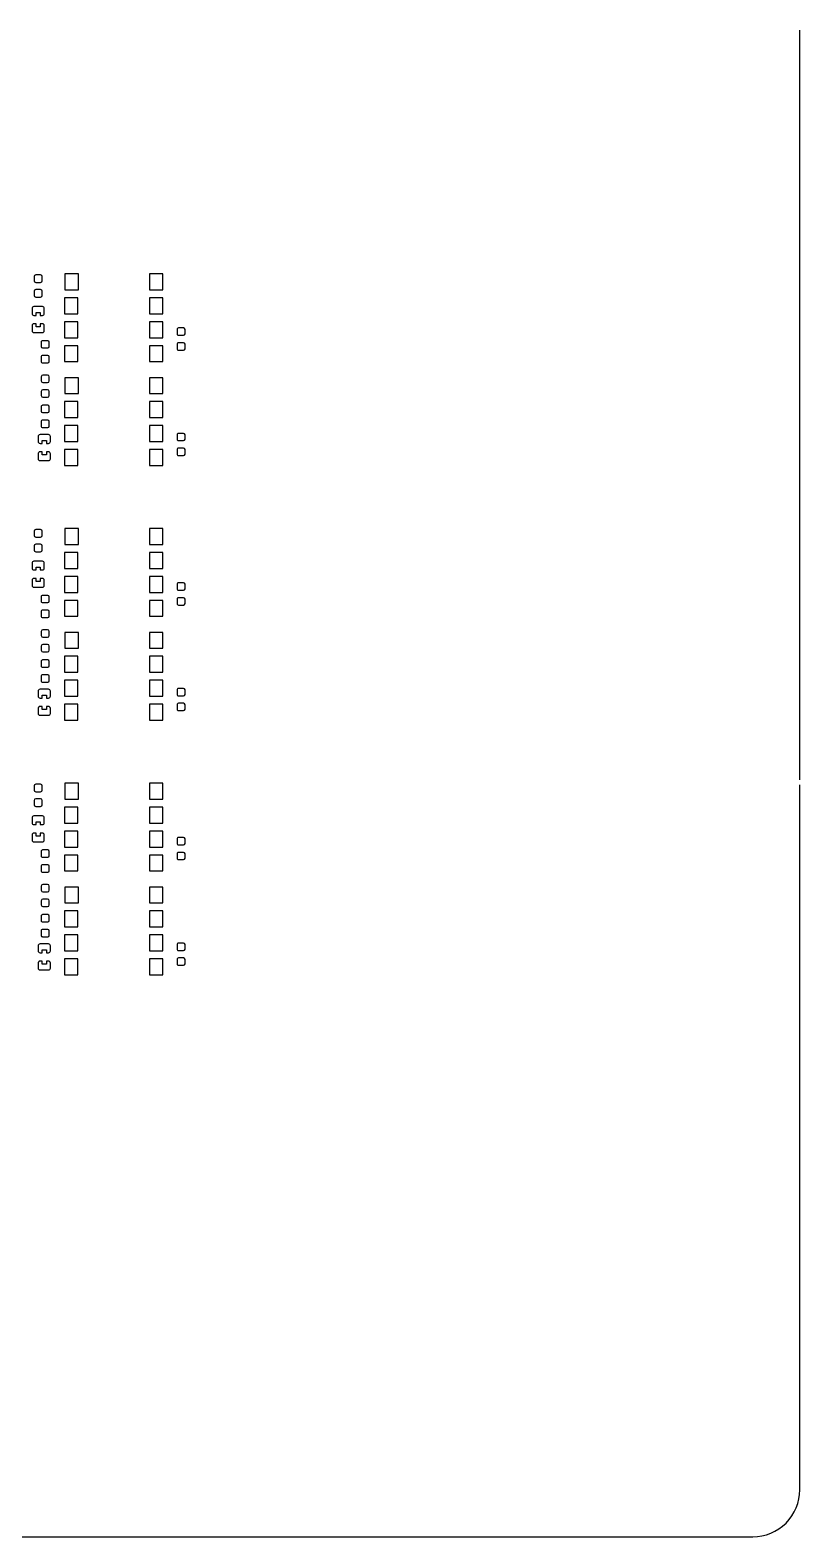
# Model space of a CAD drawing. Extents: x -210 to 210, y -160 to 160.
# Drawn here: x 128.4 to 210, y -160 to -0.2 of the extents above; entities that cross this region are included whole.
import ezdxf

# ---------------------------------------------------------------- set-up
doc = ezdxf.new("R2010")
doc.units = 0
doc.header["$MEASUREMENT"] = 0
doc.layers.get('0').update_dxf_attribs({"linetype": 'CONTINUOUS'})

msp = doc.modelspace()

# ---------------------------------------------------------------- linework, layer by layer
for points in [[(209.99998, -79.749985), (209.99998, -0.25)], [(133.515, -26.1), (132.09499, -26.1), (132.09499, -26.1), (132.09499, -27.78), (132.09499, -27.78), (133.515, -27.78), (133.515, -27.78), (133.515, -26.1)], [(142.465, -26.1), (141.045, -26.1), (141.045, -26.1), (141.045, -27.78), (141.045, -27.78), (142.465, -27.78), (142.465, -27.78), (142.465, -26.1)], [(133.45499, -28.64), (132.035, -28.64), (132.035, -28.64), (132.035, -30.32), (132.035, -30.32), (133.45499, -30.32), (133.45499, -30.32), (133.45499, -28.64)], [(142.465, -28.64), (141.045, -28.64), (141.045, -28.64), (141.045, -30.32), (141.045, -30.32), (142.465, -30.32), (142.465, -30.32), (142.465, -28.64)], [(133.45499, -31.18), (132.035, -31.18), (132.035, -31.18), (132.035, -32.86), (132.035, -32.86), (133.45499, -32.86), (133.45499, -32.86), (133.45499, -31.18)], [(142.465, -31.18), (141.045, -31.18), (141.045, -31.18), (141.045, -32.86), (141.045, -32.86), (142.465, -32.86), (142.465, -32.86), (142.465, -31.18)], [(133.45499, -33.720002), (132.035, -33.720002), (132.035, -33.720002), (132.035, -35.4), (132.035, -35.4), (133.45499, -35.4), (133.45499, -35.4), (133.45499, -33.720002)], [(142.465, -33.720002), (141.045, -33.720002), (141.045, -33.720002), (141.045, -35.4), (141.045, -35.4), (142.465, -35.4), (142.465, -35.4), (142.465, -33.720002)], [(133.515, -37.099998), (132.09499, -37.099998), (132.09499, -37.099998), (132.09499, -38.78), (132.09499, -38.78), (133.515, -38.78), (133.515, -38.78), (133.515, -37.099998)], [(142.465, -37.099998), (141.045, -37.099998), (141.045, -37.099998), (141.045, -38.78), (141.045, -38.78), (142.465, -38.78), (142.465, -38.78), (142.465, -37.099998)], [(133.45499, -39.639998), (132.035, -39.639998), (132.035, -39.639998), (132.035, -41.32), (132.035, -41.32), (133.45499, -41.32), (133.45499, -41.32), (133.45499, -39.639998)], [(142.465, -39.639998), (141.045, -39.639998), (141.045, -39.639998), (141.045, -41.32), (141.045, -41.32), (142.465, -41.32), (142.465, -41.32), (142.465, -39.639998)], [(133.45499, -42.18), (132.035, -42.18), (132.035, -42.18), (132.035, -43.86), (132.035, -43.86), (133.45499, -43.86), (133.45499, -43.86), (133.45499, -42.18)], [(142.465, -42.18), (141.045, -42.18), (141.045, -42.18), (141.045, -43.86), (141.045, -43.86), (142.465, -43.86), (142.465, -43.86), (142.465, -42.18)], [(133.45499, -44.72), (132.035, -44.72), (132.035, -44.72), (132.035, -46.4), (132.035, -46.4), (133.45499, -46.4), (133.45499, -46.4), (133.45499, -44.72)], [(142.465, -44.72), (141.045, -44.72), (141.045, -44.72), (141.045, -46.4), (141.045, -46.4), (142.465, -46.4), (142.465, -46.4), (142.465, -44.72)], [(133.515, -53.1), (132.09499, -53.1), (132.09499, -53.1), (132.09499, -54.78), (132.09499, -54.78), (133.515, -54.78), (133.515, -54.78), (133.515, -53.1)], [(142.465, -53.1), (141.045, -53.1), (141.045, -53.1), (141.045, -54.78), (141.045, -54.78), (142.465, -54.78), (142.465, -54.78), (142.465, -53.1)], [(133.45499, -55.64), (132.035, -55.64), (132.035, -55.64), (132.035, -57.32), (132.035, -57.32), (133.45499, -57.32), (133.45499, -57.32), (133.45499, -55.64)], [(142.465, -55.64), (141.045, -55.64), (141.045, -55.64), (141.045, -57.32), (141.045, -57.32), (142.465, -57.32), (142.465, -57.32), (142.465, -55.64)], [(133.45499, -58.18), (132.035, -58.18), (132.035, -58.18), (132.035, -59.86), (132.035, -59.86), (133.45499, -59.86), (133.45499, -59.86), (133.45499, -58.18)], [(142.465, -58.18), (141.045, -58.18), (141.045, -58.18), (141.045, -59.86), (141.045, -59.86), (142.465, -59.86), (142.465, -59.86), (142.465, -58.18)], [(133.45499, -60.72), (132.035, -60.72), (132.035, -60.72), (132.035, -62.4), (132.035, -62.4), (133.45499, -62.4), (133.45499, -62.4), (133.45499, -60.72)], [(142.465, -60.72), (141.045, -60.72), (141.045, -60.72), (141.045, -62.4), (141.045, -62.4), (142.465, -62.4), (142.465, -62.4), (142.465, -60.72)], [(133.515, -64.099995), (132.09499, -64.099995), (132.09499, -64.099995), (132.09499, -65.78), (132.09499, -65.78), (133.515, -65.78), (133.515, -65.78), (133.515, -64.099995)], [(142.465, -64.099995), (141.045, -64.099995), (141.045, -64.099995), (141.045, -65.78), (141.045, -65.78), (142.465, -65.78), (142.465, -65.78), (142.465, -64.099995)], [(133.45499, -66.639995), (132.035, -66.639995), (132.035, -66.639995), (132.035, -68.32), (132.035, -68.32), (133.45499, -68.32), (133.45499, -68.32), (133.45499, -66.639995)], [(142.465, -66.639995), (141.045, -66.639995), (141.045, -66.639995), (141.045, -68.32), (141.045, -68.32), (142.465, -68.32), (142.465, -68.32), (142.465, -66.639995)], [(133.45499, -69.179995), (132.035, -69.179995), (132.035, -69.179995), (132.035, -70.86), (132.035, -70.86), (133.45499, -70.86), (133.45499, -70.86), (133.45499, -69.179995)], [(142.465, -69.179995), (141.045, -69.179995), (141.045, -69.179995), (141.045, -70.86), (141.045, -70.86), (142.465, -70.86), (142.465, -70.86), (142.465, -69.179995)], [(133.45499, -71.719995), (132.035, -71.719995), (132.035, -71.719995), (132.035, -73.4), (132.035, -73.4), (133.45499, -73.4), (133.45499, -73.4), (133.45499, -71.719995)], [(142.465, -71.719995), (141.045, -71.719995), (141.045, -71.719995), (141.045, -73.4), (141.045, -73.4), (142.465, -73.4), (142.465, -73.4), (142.465, -71.719995)], [(133.515, -80.1), (132.09499, -80.1), (132.09499, -80.1), (132.09499, -81.78), (132.09499, -81.78), (133.515, -81.78), (133.515, -81.78), (133.515, -80.1)], [(142.465, -80.1), (141.045, -80.1), (141.045, -80.1), (141.045, -81.78), (141.045, -81.78), (142.465, -81.78), (142.465, -81.78), (142.465, -80.1)], [(133.45499, -82.64), (132.035, -82.64), (132.035, -82.64), (132.035, -84.32), (132.035, -84.32), (133.45499, -84.32), (133.45499, -84.32), (133.45499, -82.64)], [(142.465, -82.64), (141.045, -82.64), (141.045, -82.64), (141.045, -84.32), (141.045, -84.32), (142.465, -84.32), (142.465, -84.32), (142.465, -82.64)], [(133.45499, -85.18), (132.035, -85.18), (132.035, -85.18), (132.035, -86.86), (132.035, -86.86), (133.45499, -86.86), (133.45499, -86.86), (133.45499, -85.18)], [(142.465, -85.18), (141.045, -85.18), (141.045, -85.18), (141.045, -86.86), (141.045, -86.86), (142.465, -86.86), (142.465, -86.86), (142.465, -85.18)], [(133.45499, -87.72), (132.035, -87.72), (132.035, -87.72), (132.035, -89.4), (132.035, -89.4), (133.45499, -89.4), (133.45499, -89.4), (133.45499, -87.72)], [(142.465, -87.72), (141.045, -87.72), (141.045, -87.72), (141.045, -89.4), (141.045, -89.4), (142.465, -89.4), (142.465, -89.4), (142.465, -87.72)], [(133.515, -91.1), (132.09499, -91.1), (132.09499, -91.1), (132.09499, -92.78), (132.09499, -92.78), (133.515, -92.78), (133.515, -92.78), (133.515, -91.1)], [(142.465, -91.1), (141.045, -91.1), (141.045, -91.1), (141.045, -92.78), (141.045, -92.78), (142.465, -92.78), (142.465, -92.78), (142.465, -91.1)], [(133.45499, -93.64), (132.035, -93.64), (132.035, -93.64), (132.035, -95.32), (132.035, -95.32), (133.45499, -95.32), (133.45499, -95.32), (133.45499, -93.64)], [(142.465, -93.64), (141.045, -93.64), (141.045, -93.64), (141.045, -95.32), (141.045, -95.32), (142.465, -95.32), (142.465, -95.32), (142.465, -93.64)], [(133.45499, -96.18), (132.035, -96.18), (132.035, -96.18), (132.035, -97.86), (132.035, -97.86), (133.45499, -97.86), (133.45499, -97.86), (133.45499, -96.18)], [(142.465, -96.18), (141.045, -96.18), (141.045, -96.18), (141.045, -97.86), (141.045, -97.86), (142.465, -97.86), (142.465, -97.86), (142.465, -96.18)], [(133.45499, -98.72), (132.035, -98.72), (132.035, -98.72), (132.035, -100.4), (132.035, -100.4), (133.45499, -100.4), (133.45499, -100.4), (133.45499, -98.72)], [(142.465, -98.72), (141.045, -98.72), (141.045, -98.72), (141.045, -100.4), (141.045, -100.4), (142.465, -100.4), (142.465, -100.4), (142.465, -98.72)]]:
    msp.add_lwpolyline(points)
for points in [[(129.675, -26.375, 0.404326), (129.506006, -26.2), (129.506006, -26.2), (128.994004, -26.2), (128.994004, -26.2, 0.404537), (128.82499, -26.375), (128.82499, -26.375), (128.82499, -26.825), (128.82499, -26.825, 0.404495), (128.994004, -27), (128.994004, -27), (129.506006, -27), (129.506006, -27, 0.404268), (129.675, -26.825), (129.675, -26.825), (129.675, -26.375)], [(129.675, -27.925, 0.404326), (129.506006, -27.75), (129.506006, -27.75), (128.994004, -27.75), (128.994004, -27.75, 0.404537), (128.82499, -27.925), (128.82499, -27.925), (128.82499, -28.375), (128.82499, -28.375, 0.404507), (128.994004, -28.55), (128.994004, -28.55), (129.506006, -28.55), (129.506006, -28.55, 0.404287), (129.675, -28.375), (129.675, -28.375), (129.675, -27.925)], [(129.89999, -29.762, 0.413588), (129.70001, -29.562), (129.70001, -29.562), (128.8, -29.562), (128.8, -29.562, 0.413745), (128.6, -29.762), (128.6, -29.762), (128.6, -30.288), (128.6, -30.288, 0.413699), (128.8, -30.488), (128.8, -30.488), (129.032998, -30.488), (129.032998, -30.488), (129.032998, -30.178999), (129.032998, -30.178999), (129.466992, -30.178999), (129.466992, -30.178999), (129.466992, -30.488), (129.466992, -30.488), (129.70001, -30.488), (129.70001, -30.488, 0.413574), (129.89999, -30.288), (129.89999, -30.288), (129.89999, -29.762)], [(129.89999, -31.588, 0.415054), (129.70001, -31.387002), (129.70001, -31.387002), (129.466992, -31.387002), (129.466992, -31.387002), (129.466992, -31.695999), (129.466992, -31.695999), (129.032998, -31.695999), (129.032998, -31.695999), (129.032998, -31.387002), (129.032998, -31.387002), (128.8, -31.387002), (128.8, -31.387002, 0.415173), (128.6, -31.588), (128.6, -31.588), (128.6, -32.113), (128.6, -32.113, 0.413749), (128.8, -32.313), (128.8, -32.313), (129.70001, -32.313), (129.70001, -32.313, 0.413585), (129.89999, -32.113), (129.89999, -32.113), (129.89999, -31.588)], [(144.825, -31.975, 0.41418), (144.675, -31.824998), (144.675, -31.824998), (144.125, -31.824998), (144.125, -31.824998, 0.414299), (143.975, -31.975), (143.975, -31.975), (143.975, -32.450002), (143.975, -32.450002, 0.414228), (144.125, -32.6), (144.125, -32.6), (144.675, -32.6), (144.675, -32.6, 0.414123), (144.825, -32.450002), (144.825, -32.450002), (144.825, -31.975)], [(130.42501, -33.325002, 0.414171), (130.275, -33.175), (130.275, -33.175), (129.72499, -33.175), (129.72499, -33.175, 0.414285), (129.575, -33.325002), (129.575, -33.325002), (129.575, -33.799998), (129.575, -33.799998, 0.414204), (129.72499, -33.95), (129.72499, -33.95), (130.275, -33.95), (130.275, -33.95, 0.414142), (130.42501, -33.799998), (130.42501, -33.799998), (130.42501, -33.325002)], [(144.825, -33.550002, 0.414166), (144.675, -33.4), (144.675, -33.4), (144.125, -33.4), (144.125, -33.4, 0.41428), (143.975, -33.550002), (143.975, -33.550002), (143.975, -34.024998), (143.975, -34.024998, 0.414247), (144.125, -34.175), (144.125, -34.175), (144.675, -34.175), (144.675, -34.175, 0.414133), (144.825, -34.024998), (144.825, -34.024998), (144.825, -33.550002)], [(130.42501, -34.899998, 0.414147), (130.275, -34.75), (130.275, -34.75), (129.72499, -34.75), (129.72499, -34.75, 0.414261), (129.575, -34.899998), (129.575, -34.899998), (129.575, -35.375), (129.575, -35.375, 0.414223), (129.72499, -35.525002), (129.72499, -35.525002), (130.275, -35.525002), (130.275, -35.525002, 0.414156), (130.42501, -35.375), (130.42501, -35.375), (130.42501, -34.899998)], [(130.42501, -37, 0.404398), (130.255996, -36.825002), (130.255996, -36.825002), (129.743994, -36.825002), (129.743994, -36.825002, 0.40448), (129.575, -37), (129.575, -37), (129.575, -37.45), (129.575, -37.45, 0.404409), (129.743994, -37.625), (129.743994, -37.625), (130.255996, -37.625), (130.255996, -37.625, 0.40438), (130.42501, -37.45), (130.42501, -37.45), (130.42501, -37)], [(130.42501, -38.55, 0.404391), (130.255996, -38.375002), (130.255996, -38.375002), (129.743994, -38.375002), (129.743994, -38.375002, 0.404468), (129.575, -38.55), (129.575, -38.55), (129.575, -39), (129.575, -39, 0.404417), (129.743994, -39.175), (129.743994, -39.175), (130.255996, -39.175), (130.255996, -39.175, 0.404392), (130.42501, -39), (130.42501, -39), (130.42501, -38.55)], [(130.42501, -40.174998, 0.414161), (130.275, -40.025), (130.275, -40.025), (129.72499, -40.025), (129.72499, -40.025, 0.414276), (129.575, -40.174998), (129.575, -40.174998), (129.575, -40.65), (129.575, -40.65, 0.414199), (129.72499, -40.800002), (129.72499, -40.800002), (130.275, -40.800002), (130.275, -40.800002, 0.414142), (130.42501, -40.65), (130.42501, -40.65), (130.42501, -40.174998)], [(130.42501, -41.75, 0.414147), (130.275, -41.6), (130.275, -41.6), (129.72499, -41.6), (129.72499, -41.6, 0.414261), (129.575, -41.75), (129.575, -41.75), (129.575, -42.225), (129.575, -42.225, 0.414223), (129.72499, -42.375), (129.72499, -42.375), (130.275, -42.375), (130.275, -42.375, 0.414156), (130.42501, -42.225), (130.42501, -42.225), (130.42501, -41.75)], [(144.825, -43.15, 0.414166), (144.675, -43), (144.675, -43), (144.125, -43), (144.125, -43, 0.41428), (143.975, -43.15), (143.975, -43.15), (143.975, -43.625), (143.975, -43.625, 0.414242), (144.125, -43.775), (144.125, -43.775), (144.675, -43.775), (144.675, -43.775, 0.414128), (144.825, -43.625), (144.825, -43.625), (144.825, -43.15)], [(130.55, -43.336997, 0.413663), (130.34999, -43.136997), (130.34999, -43.136997), (129.44999, -43.136997), (129.44999, -43.136997, 0.413692), (129.25001, -43.336997), (129.25001, -43.336997), (129.25001, -43.862002), (129.25001, -43.862002, 0.415109), (129.44999, -44.062002), (129.44999, -44.062002), (129.682998, -44.062002), (129.682998, -44.062002), (129.682998, -43.753999), (129.682998, -43.753999), (130.117002, -43.753999), (130.117002, -43.753999), (130.117002, -44.062002), (130.117002, -44.062002), (130.34999, -44.062002), (130.34999, -44.062002, 0.415094), (130.55, -43.862002), (130.55, -43.862002), (130.55, -43.336997)], [(144.825, -44.725, 0.414156), (144.675, -44.575), (144.675, -44.575), (144.125, -44.575), (144.125, -44.575, 0.41428), (143.975, -44.725), (143.975, -44.725), (143.975, -45.2), (143.975, -45.2, 0.414252), (144.125, -45.35), (144.125, -45.35), (144.675, -45.35), (144.675, -45.35, 0.414147), (144.825, -45.2), (144.825, -45.2), (144.825, -44.725)], [(130.55, -45.162002, 0.413677), (130.34999, -44.962002), (130.34999, -44.962002), (130.117002, -44.962002), (130.117002, -44.962002), (130.117002, -45.270996), (130.117002, -45.270996), (129.682998, -45.270996), (129.682998, -45.270996), (129.682998, -44.962002), (129.682998, -44.962002), (129.44999, -44.962002), (129.44999, -44.962002, 0.413677), (129.25001, -45.162002), (129.25001, -45.162002), (129.25001, -45.687002), (129.25001, -45.687002, 0.41513), (129.44999, -45.887002), (129.44999, -45.887002), (130.34999, -45.887002), (130.34999, -45.887002, 0.415101), (130.55, -45.687002), (130.55, -45.687002), (130.55, -45.162002)], [(129.675, -53.375, 0.40431), (129.506006, -53.2), (129.506006, -53.2), (128.994004, -53.2), (128.994004, -53.2, 0.404513), (128.82499, -53.375), (128.82499, -53.375), (128.82499, -53.825), (128.82499, -53.825, 0.404522), (128.994004, -54), (128.994004, -54), (129.506006, -54), (129.506006, -54, 0.404279), (129.675, -53.825), (129.675, -53.825), (129.675, -53.375)], [(129.675, -54.925, 0.40431), (129.506006, -54.75), (129.506006, -54.75), (128.994004, -54.75), (128.994004, -54.75, 0.404505), (128.82499, -54.925), (128.82499, -54.925), (128.82499, -55.375), (128.82499, -55.375, 0.404522), (128.994004, -55.55), (128.994004, -55.55), (129.506006, -55.55), (129.506006, -55.55, 0.404279), (129.675, -55.375), (129.675, -55.375), (129.675, -54.925)], [(129.89999, -56.763003, 0.415058), (129.70001, -56.561997), (129.70001, -56.561997), (128.8, -56.561997), (128.8, -56.561997, 0.415216), (128.6, -56.763003), (128.6, -56.763003), (128.6, -57.287002), (128.6, -57.287002, 0.415195), (128.8, -57.487002), (128.8, -57.487002), (129.032998, -57.487002), (129.032998, -57.487002), (129.032998, -57.178999), (129.032998, -57.178999), (129.466992, -57.178999), (129.466992, -57.178999), (129.466992, -57.487002), (129.466992, -57.487002), (129.70001, -57.487002), (129.70001, -57.487002, 0.415037), (129.89999, -57.287002), (129.89999, -57.287002), (129.89999, -56.763003)], [(129.89999, -58.587002, 0.413578), (129.70001, -58.387002), (129.70001, -58.387002), (129.466992, -58.387002), (129.466992, -58.387002), (129.466992, -58.695996), (129.466992, -58.695996), (129.032998, -58.695996), (129.032998, -58.695996), (129.032998, -58.387002), (129.032998, -58.387002), (128.8, -58.387002), (128.8, -58.387002, 0.413699), (128.6, -58.587002), (128.6, -58.587002), (128.6, -59.112998), (128.6, -59.112998, 0.413749), (128.8, -59.312998), (128.8, -59.312998), (129.70001, -59.312998), (129.70001, -59.312998, 0.413585), (129.89999, -59.112998), (129.89999, -59.112998), (129.89999, -58.587002)], [(144.825, -59, 0.414166), (144.675, -58.85), (144.675, -58.85), (144.125, -58.85), (144.125, -58.85, 0.41428), (143.975, -59), (143.975, -59), (143.975, -59.475), (143.975, -59.475, 0.414242), (144.125, -59.625), (144.125, -59.625), (144.675, -59.625), (144.675, -59.625, 0.414128), (144.825, -59.475), (144.825, -59.475), (144.825, -59)], [(130.42501, -60.325, 0.414147), (130.275, -60.175), (130.275, -60.175), (129.72499, -60.175), (129.72499, -60.175, 0.414261), (129.575, -60.325), (129.575, -60.325), (129.575, -60.8), (129.575, -60.8, 0.414223), (129.72499, -60.95), (129.72499, -60.95), (130.275, -60.95), (130.275, -60.95, 0.414156), (130.42501, -60.8), (130.42501, -60.8), (130.42501, -60.325)], [(144.825, -60.575, 0.414166), (144.675, -60.425), (144.675, -60.425), (144.125, -60.425), (144.125, -60.425, 0.41428), (143.975, -60.575), (143.975, -60.575), (143.975, -61.05), (143.975, -61.05, 0.414242), (144.125, -61.2), (144.125, -61.2), (144.675, -61.2), (144.675, -61.2, 0.414128), (144.825, -61.05), (144.825, -61.05), (144.825, -60.575)], [(130.42501, -61.9, 0.414156), (130.275, -61.75), (130.275, -61.75), (129.72499, -61.75), (129.72499, -61.75, 0.414271), (129.575, -61.9), (129.575, -61.9), (129.575, -62.375), (129.575, -62.375, 0.414223), (129.72499, -62.524995), (129.72499, -62.524995), (130.275, -62.524995), (130.275, -62.524995, 0.414156), (130.42501, -62.375), (130.42501, -62.375), (130.42501, -61.9)], [(130.42501, -64.000005, 0.404383), (130.255996, -63.824995), (130.255996, -63.824995), (129.743994, -63.824995), (129.743994, -63.824995, 0.404488), (129.575, -64.000005), (129.575, -64.000005), (129.575, -64.450005), (129.575, -64.450005, 0.404425), (129.743994, -64.625005), (129.743994, -64.625005), (130.255996, -64.625005), (130.255996, -64.625005, 0.404376), (130.42501, -64.450005), (130.42501, -64.450005), (130.42501, -64.000005)], [(130.42501, -65.55, 0.404383), (130.255996, -65.375), (130.255996, -65.375), (129.743994, -65.375), (129.743994, -65.375, 0.404448), (129.575, -65.55), (129.575, -65.55), (129.575, -66), (129.575, -66, 0.404457), (129.743994, -66.175), (129.743994, -66.175), (130.255996, -66.175), (130.255996, -66.175, 0.404415), (130.42501, -66), (130.42501, -66), (130.42501, -65.55)], [(130.42501, -67.175, 0.414147), (130.275, -67.025), (130.275, -67.025), (129.72499, -67.025), (129.72499, -67.025, 0.414261), (129.575, -67.175), (129.575, -67.175), (129.575, -67.65), (129.575, -67.65, 0.414233), (129.72499, -67.8), (129.72499, -67.8), (130.275, -67.8), (130.275, -67.8, 0.414156), (130.42501, -67.65), (130.42501, -67.65), (130.42501, -67.175)], [(130.42501, -68.75, 0.414147), (130.275, -68.6), (130.275, -68.6), (129.72499, -68.6), (129.72499, -68.6, 0.414261), (129.575, -68.75), (129.575, -68.75), (129.575, -69.225), (129.575, -69.225, 0.414233), (129.72499, -69.375), (129.72499, -69.375), (130.275, -69.375), (130.275, -69.375, 0.414156), (130.42501, -69.225), (130.42501, -69.225), (130.42501, -68.75)], [(130.55, -70.336997, 0.413642), (130.34999, -70.137002), (130.34999, -70.137002), (129.44999, -70.137002), (129.44999, -70.137002, 0.413663), (129.25001, -70.336997), (129.25001, -70.336997), (129.25001, -70.862002), (129.25001, -70.862002, 0.415101), (129.44999, -71.061997), (129.44999, -71.061997), (129.682998, -71.061997), (129.682998, -71.061997), (129.682998, -70.753999), (129.682998, -70.753999), (130.117002, -70.753999), (130.117002, -70.753999), (130.117002, -71.061997), (130.117002, -71.061997), (130.34999, -71.061997), (130.34999, -71.061997, 0.415109), (130.55, -70.862002), (130.55, -70.862002), (130.55, -70.336997)], [(144.825, -70.199995, 0.414166), (144.675, -70.05), (144.675, -70.05), (144.125, -70.05), (144.125, -70.05, 0.414261), (143.975, -70.199995), (143.975, -70.199995), (143.975, -70.675), (143.975, -70.675, 0.414242), (144.125, -70.825005), (144.125, -70.825005), (144.675, -70.825005), (144.675, -70.825005, 0.414128), (144.825, -70.675), (144.825, -70.675), (144.825, -70.199995)], [(144.825, -71.774995, 0.414166), (144.675, -71.625), (144.675, -71.625), (144.125, -71.625), (144.125, -71.625, 0.414261), (143.975, -71.774995), (143.975, -71.774995), (143.975, -72.25), (143.975, -72.25, 0.414242), (144.125, -72.399995), (144.125, -72.399995), (144.675, -72.399995), (144.675, -72.399995, 0.414128), (144.825, -72.25), (144.825, -72.25), (144.825, -71.774995)], [(130.55, -72.162002, 0.413677), (130.34999, -71.961997), (130.34999, -71.961997), (130.117002, -71.961997), (130.117002, -71.961997), (130.117002, -72.270996), (130.117002, -72.270996), (129.682998, -72.270996), (129.682998, -72.270996), (129.682998, -71.961997), (129.682998, -71.961997), (129.44999, -71.961997), (129.44999, -71.961997, 0.413677), (129.25001, -72.162002), (129.25001, -72.162002), (129.25001, -72.687002), (129.25001, -72.687002, 0.415115), (129.44999, -72.888003), (129.44999, -72.888003), (130.34999, -72.888003), (130.34999, -72.888003, 0.415094), (130.55, -72.687002), (130.55, -72.687002), (130.55, -72.162002)], [(126.24998, -160), (204.99998, -160), (204.99998, -160, 0.414214), (209.99998, -155), (209.99998, -155), (209.99998, -80.249985)], [(129.675, -80.375, 0.404341), (129.506006, -80.2), (129.506006, -80.2), (128.994004, -80.2), (128.994004, -80.2, 0.404585), (128.82499, -80.375), (128.82499, -80.375), (128.82499, -80.825), (128.82499, -80.825, 0.404522), (128.994004, -81), (128.994004, -81), (129.506006, -81), (129.506006, -81, 0.404287), (129.675, -80.825), (129.675, -80.825), (129.675, -80.375)], [(129.675, -81.925, 0.404342), (129.506006, -81.75), (129.506006, -81.75), (128.994004, -81.75), (128.994004, -81.75, 0.404554), (128.82499, -81.925), (128.82499, -81.925), (128.82499, -82.375), (128.82499, -82.375, 0.404538), (128.994004, -82.55), (128.994004, -82.55), (129.506006, -82.55), (129.506006, -82.55, 0.404311), (129.675, -82.375), (129.675, -82.375), (129.675, -81.925)], [(129.89999, -83.762002, 0.41357), (129.70001, -83.562002), (129.70001, -83.562002), (128.8, -83.562002), (128.8, -83.562002, 0.413756), (128.6, -83.762002), (128.6, -83.762002), (128.6, -84.287002), (128.6, -84.287002, 0.415159), (128.8, -84.487002), (128.8, -84.487002), (129.032998, -84.487002), (129.032998, -84.487002), (129.032998, -84.179004), (129.032998, -84.179004), (129.466992, -84.179004), (129.466992, -84.179004), (129.466992, -84.487002), (129.466992, -84.487002), (129.70001, -84.487002), (129.70001, -84.487002, 0.41503), (129.89999, -84.287002), (129.89999, -84.287002), (129.89999, -83.762002)], [(129.89999, -85.587002, 0.413585), (129.70001, -85.387002), (129.70001, -85.387002), (129.466992, -85.387002), (129.466992, -85.387002), (129.466992, -85.695996), (129.466992, -85.695996), (129.032998, -85.695996), (129.032998, -85.695996), (129.032998, -85.387002), (129.032998, -85.387002), (128.8, -85.387002), (128.8, -85.387002, 0.413756), (128.6, -85.587002), (128.6, -85.587002), (128.6, -86.112002), (128.6, -86.112002, 0.41523), (128.8, -86.312998), (128.8, -86.312998), (129.70001, -86.312998), (129.70001, -86.312998, 0.415044), (129.89999, -86.112002), (129.89999, -86.112002), (129.89999, -85.587002)], [(144.825, -86, 0.414175), (144.675, -85.85), (144.675, -85.85), (144.125, -85.85), (144.125, -85.85, 0.41429), (143.975, -86), (143.975, -86), (143.975, -86.475), (143.975, -86.475, 0.414233), (144.125, -86.625), (144.125, -86.625), (144.675, -86.625), (144.675, -86.625, 0.414118), (144.825, -86.475), (144.825, -86.475), (144.825, -86)], [(130.42501, -87.325, 0.414156), (130.275, -87.175), (130.275, -87.175), (129.72499, -87.175), (129.72499, -87.175, 0.414233), (129.575, -87.325), (129.575, -87.325), (129.575, -87.8), (129.575, -87.8, 0.414233), (129.72499, -87.95), (129.72499, -87.95), (130.275, -87.95), (130.275, -87.95, 0.414118), (130.42501, -87.8), (130.42501, -87.8), (130.42501, -87.325)], [(144.825, -87.575, 0.414156), (144.675, -87.425), (144.675, -87.425), (144.125, -87.425), (144.125, -87.425, 0.414271), (143.975, -87.575), (143.975, -87.575), (143.975, -88.05), (143.975, -88.05, 0.414252), (144.125, -88.2), (144.125, -88.2), (144.675, -88.2), (144.675, -88.2, 0.414137), (144.825, -88.05), (144.825, -88.05), (144.825, -87.575)], [(130.42501, -88.9, 0.414156), (130.275, -88.75), (130.275, -88.75), (129.72499, -88.75), (129.72499, -88.75, 0.414233), (129.575, -88.9), (129.575, -88.9), (129.575, -89.375), (129.575, -89.375, 0.414233), (129.72499, -89.525), (129.72499, -89.525), (130.275, -89.525), (130.275, -89.525, 0.414118), (130.42501, -89.375), (130.42501, -89.375), (130.42501, -88.9)], [(130.42501, -91, 0.404391), (130.255996, -90.825), (130.255996, -90.825), (129.743994, -90.825), (129.743994, -90.825, 0.404472), (129.575, -91), (129.575, -91), (129.575, -91.45), (129.575, -91.45, 0.404441), (129.743994, -91.625), (129.743994, -91.625), (130.255996, -91.625), (130.255996, -91.625, 0.404392), (130.42501, -91.45), (130.42501, -91.45), (130.42501, -91)], [(130.42501, -92.55, 0.404375), (130.255996, -92.375), (130.255996, -92.375), (129.743994, -92.375), (129.743994, -92.375, 0.404456), (129.575, -92.55), (129.575, -92.55), (129.575, -93), (129.575, -93, 0.404441), (129.743994, -93.175), (129.743994, -93.175), (130.255996, -93.175), (130.255996, -93.175, 0.404407), (130.42501, -93), (130.42501, -93), (130.42501, -92.55)], [(130.42501, -94.175, 0.414137), (130.275, -94.025), (130.275, -94.025), (129.72499, -94.025), (129.72499, -94.025, 0.414252), (129.575, -94.175), (129.575, -94.175), (129.575, -94.65), (129.575, -94.65, 0.414214), (129.72499, -94.8), (129.72499, -94.8), (130.275, -94.8), (130.275, -94.8, 0.414156), (130.42501, -94.65), (130.42501, -94.65), (130.42501, -94.175)], [(130.42501, -95.75, 0.414156), (130.275, -95.6), (130.275, -95.6), (129.72499, -95.6), (129.72499, -95.6, 0.414271), (129.575, -95.75), (129.575, -95.75), (129.575, -96.225), (129.575, -96.225, 0.414214), (129.72499, -96.375), (129.72499, -96.375), (130.275, -96.375), (130.275, -96.375, 0.414156), (130.42501, -96.225), (130.42501, -96.225), (130.42501, -95.75)], [(130.55, -97.337002, 0.413656), (130.34999, -97.136992), (130.34999, -97.136992), (129.44999, -97.136992), (129.44999, -97.136992, 0.41367), (129.25001, -97.337002), (129.25001, -97.337002), (129.25001, -97.862002), (129.25001, -97.862002, 0.415087), (129.44999, -98.062002), (129.44999, -98.062002), (129.682998, -98.062002), (129.682998, -98.062002), (129.682998, -97.754004), (129.682998, -97.754004), (130.117002, -97.754004), (130.117002, -97.754004), (130.117002, -98.062002), (130.117002, -98.062002), (130.34999, -98.062002), (130.34999, -98.062002, 0.415101), (130.55, -97.862002), (130.55, -97.862002), (130.55, -97.337002)], [(144.825, -97.2, 0.414175), (144.675, -97.05), (144.675, -97.05), (144.125, -97.05), (144.125, -97.05, 0.414271), (143.975, -97.2), (143.975, -97.2), (143.975, -97.675), (143.975, -97.675, 0.414252), (144.125, -97.825), (144.125, -97.825), (144.675, -97.825), (144.675, -97.825, 0.414137), (144.825, -97.675), (144.825, -97.675), (144.825, -97.2)], [(130.55, -99.162002, 0.41367), (130.34999, -98.962002), (130.34999, -98.962002), (130.117002, -98.962002), (130.117002, -98.962002), (130.117002, -99.270996), (130.117002, -99.270996), (129.682998, -99.270996), (129.682998, -99.270996), (129.682998, -98.962002), (129.682998, -98.962002), (129.44999, -98.962002), (129.44999, -98.962002, 0.413656), (129.25001, -99.162002), (129.25001, -99.162002), (129.25001, -99.687002), (129.25001, -99.687002, 0.415116), (129.44999, -99.887002), (129.44999, -99.887002), (130.34999, -99.887002), (130.34999, -99.887002, 0.415087), (130.55, -99.687002), (130.55, -99.687002), (130.55, -99.162002)], [(144.825, -98.775, 0.414175), (144.675, -98.625), (144.675, -98.625), (144.125, -98.625), (144.125, -98.625, 0.414271), (143.975, -98.775), (143.975, -98.775), (143.975, -99.25), (143.975, -99.25, 0.414252), (144.125, -99.4), (144.125, -99.4), (144.675, -99.4), (144.675, -99.4, 0.414118), (144.825, -99.25), (144.825, -99.25), (144.825, -98.775)]]:
    msp.add_lwpolyline(points, format="xyb")

doc.saveas('drawing.dxf')
